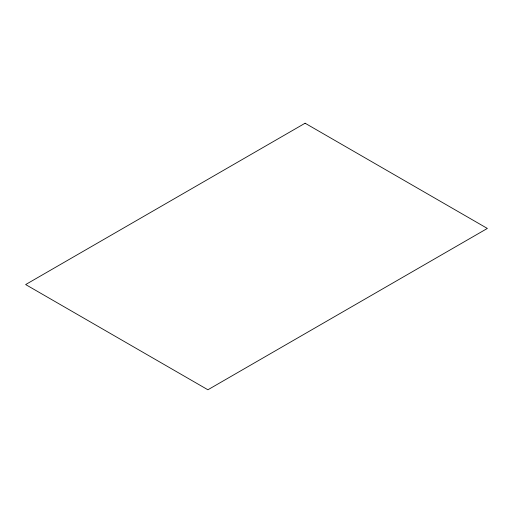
<?xml version="1.0" encoding="UTF-8"?>
<svg xmlns="http://www.w3.org/2000/svg" width="513" height="513" viewBox="0 0 513 513"><rect width="100%" height="100%" fill="white"/><g stroke="black" fill="none" stroke-linecap="round" stroke-linejoin="round"><path stroke-width="0.77" d="M305.1 123.223L25.65 284.561L207.9 389.777L487.35 228.439L305.1 123.223"/></g></svg>
